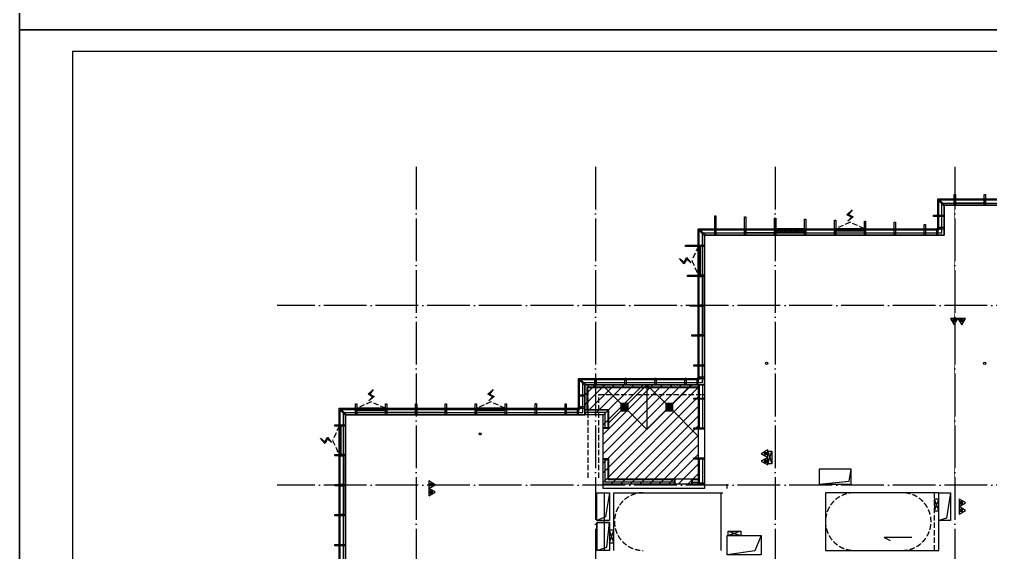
# Model space of a CAD drawing. Extents: x -186750 to 855523, y -12902 to 560425.
# Drawn here: x 93204 to 138632, y 200250 to 225189 of the extents above; entities that cross this region are included whole.
import ezdxf
from ezdxf.xclip import XClip

# ---------------------------------------------------------------- set-up
doc = ezdxf.new("R2010")
doc.units = 0
doc.header["$LTSCALE"] = 1000
doc.header["$MEASUREMENT"] = 0
doc.header["$XCLIPFRAME"] = 0
for name, pattern in [('104-10 轴网$0$DOTE', [2.4200000000000004, 2, -0.2, 0.02, -0.2]), ('8#楼幕墙$0$109-34 轴网$0$L1$0$$AUDIT_BAD_LTYPE1', [0]), ('8#楼幕墙$0$DASH', [0.35, 0.25, -0.1]), ('X-104 8#10#平面$0$109-34 轴网$0$L1$0$$AUDIT_BAD_LTYPE1', [0]), ('X-104 8#10#平面$0$DASH', [0.35, 0.25, -0.1]), ('三跑梯-偶数F$0$DASH', [0.35, 0.25, -0.1]), ('梯段11、12$0$DASH', [0.35, 0.25, -0.1])]:
    doc.linetypes.add(name, pattern=pattern)
for name, color, linetype in [('104-10 轴网$0$A_AXIS-轴线', 252, '104-10 轴网$0$DOTE'), ('8#楼幕墙$0$A-C_玻璃幕墙', 140, 'Continuous'), ('8#楼幕墙$0$A-SUR_看线', 252, 'Continuous'), ('8#楼幕墙$0$A-TECH_结构', 21, 'Continuous'), ('EQUIP_消防', 7, 'Continuous'), ('TWT_TEXT', 7, 'Continuous'), ('VPIPE-雨水', 4, 'TG_Y'), ('X-104 8#10#平面$0$A-E_栏杆', 252, 'Continuous'), ('X-104 8#10#平面$0$A-E_楼梯', 252, 'Continuous'), ('X-104 8#10#平面$0$A-O_分水线', 127, 'Continuous'), ('X-104 8#10#平面$0$A-SUR_保温', 222, 'Continuous'), ('X-104 8#10#平面$0$A-SUR_看线', 252, 'Continuous'), ('X-104 8#10#平面$0$A-TECH_暖通', 162, 'Continuous'), ('X-104 8#10#平面$0$A-TECH_结构', 252, 'Continuous'), ('X-104 8#10#平面$0$A_STR-砌块墙', 121, 'Continuous'), ('X-104 8#10#平面$0$D_铝板', 181, 'Continuous'), ('梯段11、12$0$A-E_楼梯', 171, 'Continuous')]:
    doc.layers.add(name, color=color, linetype=linetype)
for name, color, linetype, plot in [('8#楼幕墙$0$04-不打印_辅助线', 165, 'Continuous', False), ('8#楼幕墙$0$04-电动窗', 1, 'Continuous', False), ('X-104 8#10#平面$0$04-不打印_辅助线', 165, 'Continuous', False), ('三跑梯-偶数F$0$04-不打印_辅助线', 165, 'Continuous', False)]:
    doc.layers.add(name, color=color, linetype=linetype, plot=plot)
doc.styles.add('TG_LINETYPE', font='romans2.shx', dxfattribs={"width": 0.8, "height": 3, "bigfont": 'hzdf2.shx'})
doc.linetypes.add('TG_Y', pattern='A,5,-0.3,["Y",TG_LINETYPE,S=0.1,R=0,X=-0.23,Y=-0.15],0', length=5.3)

# ---------------------------------------------------------------- blocks, each defined once
blk = doc.blocks.new('104-10 轴网')
at = {"layer": '104-10 轴网$0$A_AXIS-轴线', "linetype": '104-10 轴网$0$DOTE'}
for p, q in [((120429.5977508623, 40099.99999999988), (120429.5977508621, -6500.000000000178)), ((128829.5977508623, 40099.99999999988), (128829.5977508621, -6500.000000000186)), ((137229.5977508624, 40099.99999999987), (137229.5977508621, -6500.000000000186)), ((145629.5977508624, 40099.99999999987), (145629.5977508621, -6500.000000000186)), ((168929.5977508623, 33599.99999999987), (113929.5977508621, 33599.99999999983)), ((168929.5977508623, 25199.99999999987), (113929.5977508621, 25199.99999999982))]:
    blk.add_line(p, q, dxfattribs=at)
at = {"layer": 'Defpoints'}
blk.add_lwpolyline([(104379.5977508624, 45500.00000000001), (178479.5977508625, 45499.99999999999), (178479.5977508625, -11900.00000000001), (104379.5977508624, -11899.99999999996)], close=True, dxfattribs=at)
blk = doc.blocks.new('图框-A1')
for points, const_width in [([(5.684341886080801e-13, 0), (841.0000000000002, 0), (841.0000000000002, 594), (5.684341886080801e-13, 594)], 0.05), ([(765.9999999999966, 584), (25.00000000000045, 584), (25.00000000000045, 10), (766.0000000000002, 10)], 0.5)]:
    blk.add_lwpolyline(points, close=True, dxfattribs=dict(const_width=const_width))
at = {"const_width": 0.05}
for points in [[(420.5000000000005, 594), (420.5000000000005, 592)], [(420.5000000000005, 0), (420.5000000000005, 2)]]:
    blk.add_lwpolyline(points, dxfattribs=at)
blk = doc.blocks.new('三跑梯-偶数F')
at = {"color": 8, "linetype": '三跑梯-偶数F$0$DASH'}
for centre, start, end in [((1349.999999999999, 3950.000000000019), 0, 180), ((1350.000000004889, 1710.000000000033), 180, 0)]:
    blk.add_arc(centre, 1350.000000000002, start, end, dxfattribs=at)
at = {"layer": '三跑梯-偶数F$0$04-不打印_辅助线', "linetype": '三跑梯-偶数F$0$DASH'}
blk.add_line((0, 200), (2700, 200), dxfattribs=at)
at = {"layer": '三跑梯-偶数F$0$04-不打印_辅助线'}
blk.add_lwpolyline([(2700.000000000001, 5300), (9.094947017729282e-13, 5300), (0, 0), (2700.000000000001, -9.094947017729282e-13)], close=True, dxfattribs=at)
blk.add_lwpolyline([(605.1158375440127, 1265.188340814992), (605.1158375438672, 2550.000000000062), (458.8260643989042, 2270.000000000062)], dxfattribs=at)
blk = doc.blocks.new('X-104 8#10#平面$0$fdhggh')
at = {"layer": 'X-104 8#10#平面$0$04-不打印_辅助线', "linetype": 'X-104 8#10#平面$0$109-34 轴网$0$L1$0$$AUDIT_BAD_LTYPE1'}
h = blk.add_hatch(dxfattribs=at)
h.set_pattern_fill('ANSI31', color=256, scale=200)
h.set_pattern_definition([(45.00000000000006, (-111756.9507218327, 2.61310230019841e-10), (-224.506403026729, 224.5064030267286), [])])
h.paths.add_polyline_path([(7899.99999999968, 206699.9999999978), (7899.999999999767, 208100.0000000003), (13199.32816225862, 208099.9978639147), (13199.3269851037, 203449.9988863167), (8749.999923603915, 203449.9989977672), (8749.999923604642, 206699.9999999976)])
blk.add_lwpolyline([(7899.99999999968, 206699.9999999978), (7899.999999999767, 208100.0000000003), (13199.32816225862, 208099.9978639147), (13199.3269851037, 203449.9988863167), (8749.999923603915, 203449.9989977672), (8749.999923604642, 206699.9999999976), (7899.999999999767, 206699.9999999976)], close=True, dxfattribs=at)
at = {"layer": 'X-104 8#10#平面$0$A-TECH_结构', "linetype": 'X-104 8#10#平面$0$109-34 轴网$0$L1$0$$AUDIT_BAD_LTYPE1'}
blk.add_lwpolyline([(27099.99999999977, 194500.0000000002), (42499.99999999977, 194500.0000000002), (42499.99999999977, 216500.0000000002), (24699.99999999977, 216500.0000000002), (24699.99999999977, 215100.0000000002), (13499.99999999977, 215100.0000000002), (13499.99999999977, 208400.0000139569), (13500.00000959472, 208400.0000139569), (13499.99992818639, 203249.9997224491), (8749.99991859417, 203249.9997224486), (8750.00000000291, 206499.9999999998), (8750.000000006985, 206499.9999999977), (8750.000000006869, 206699.9999999976), (-3300.000000000233, 206700.0000000003), (-3300.000000000233, 188900.0000000002), (-1900.000000000233, 188900.0000000002), (-1900.000000000291, 177700.0000000002), (20099.99999999977, 177700.0000000002), (20099.99999999977, 190300.0000000002), (27099.99999999977, 190300.0000000002)], close=True, dxfattribs=at)
blk = doc.blocks.new('X-104 8#10#平面$0$fdsgdfh')
at = {"layer": 'X-104 8#10#平面$0$A-TECH_结构', "linetype": 'X-104 8#10#平面$0$109-34 轴网$0$L1$0$$AUDIT_BAD_LTYPE1'}
for points in [[(18850.00000000291, 25249.99999999994), (20253.73374423392, 25389.46087554155), (20350.00000000176, 25949.99836163723)], [(8450.006772121327, 23450.00106368423), (8450.006772121327, 22149.99999212002), (8921.005071387859, 22309.13151894271), (9050.00674062816, 23450.00099037576), (8450.006772121327, 23450.00099037576)], [(16150.00002344656, 22849.99999211542), (15853.91086440366, 22126.21603221793), (14550.00002344651, 21949.99999211269)], [(16750.00000000237, 14499.99836163232), (16349.02608525718, 14334.72744898006), (16149.99999999524, 12799.99836202263)]]:
    blk.add_lwpolyline(points, dxfattribs=at)
for points in [[(20350.00000000176, 25949.99836163723), (18850.00000000339, 25949.99836163723), (18850.00000000288, 25249.99999999994), (20350.0000000013, 25249.99999999994)], [(8450.000026823487, 24849.99997205439), (9050.000041363295, 24849.99997205439), (9050.000041363295, 23550.00099037652), (8450.000026823487, 23550.00099037652)], [(8450.006772121327, 23450.00106368423), (9050.000045112247, 23450.00106368423), (9050.000045112247, 22149.99999212078), (8450.006772121327, 22149.99999212078)], [(14550.00002344657, 22849.99999211542), (16150.00002344656, 22849.99999211542), (16150.00002344656, 21949.99999211269), (14550.00002344657, 21949.99999211269)], [(10750.0000234124, 15199.99999212098), (10050.00002342812, 15199.99999212098), (10050.00002342812, 14699.99999211595), (10750.0000234124, 14699.99999211595)], [(11199.99999999686, 14499.99999211586), (10050.00002342826, 14499.99999211586), (10050.00002342826, 12799.99999250611), (11199.99999999686, 12799.99999250611)], [(16149.99999999524, 14499.99836163234), (16750.00000000237, 14499.99836163232), (16750.00000000237, 12799.9983620226), (16149.99999999524, 12799.99836202263)]]:
    blk.add_lwpolyline(points, close=True, dxfattribs=at)
at = {"layer": 'X-104 8#10#平面$0$A-TECH_结构'}
for points in [[(8450.000072856463, 23550.000963775), (8450.000026823487, 24849.99997205439), (9050.000045371824, 24850.000040969), (8862.080341181427, 23718.58417392988)], [(24449.99990949356, 23549.99995995202), (24449.99995292602, 24849.99994988367), (24999.99999660569, 24849.99997068744), (24818.80254176581, 23659.58259681691)], [(24449.99993120979, 24849.9999638038), (24999.9999999967, 24849.999988519), (24999.9999999967, 23550.00006035736), (24449.99993120979, 23550.00003564221)]]:
    blk.add_lwpolyline(points, close=True, dxfattribs=at)
for points in [[(10050.00002342812, 14699.99999211595), (10619.39593914832, 14782.85818737998), (10750.0000234124, 15199.99999212098)], [(11199.99999999703, 14499.99999211586), (11005.12674833491, 13061.95794338497), (10050.00002342826, 12799.99999250611)]]:
    blk.add_lwpolyline(points, dxfattribs=at)
blk = doc.blocks.new('104-8910 结构')
at = {"layer": 'Defpoints'}
blk.add_lwpolyline([(-19000, -118200), (61000, -118200.0000000002), (60999.99999999996, 41799.99999999983), (-19000, 41799.99999999996)], close=True, dxfattribs=at)
blk = doc.blocks.new('8#楼幕墙$0$ii')
blk.add_lwpolyline([(-1339.999257087533, -5.379672802519053e-05), (0.0007429124671034515, -5.379672802519053e-05), (0.0007429124671034515, -150.000053796728), (-1339.999257087533, -150.000053796728)], close=True)
blk = doc.blocks.new('8#楼幕墙$0$$TCHSYS$WIN2D')
for p, q in [((-0.5, 0.5), (0.5, 0.5)), ((-0.5, 0.5), (-0.4999999999999999, -0.5)), ((0.5, 0.5), (0.4999999999999998, -0.5)), ((0.5, 0.1666666666666666), (-0.5, 0.1666666666666666)), ((0.5, -0.1666666666666667), (-0.5, -0.1666666666666667)), ((-0.4999999999999999, -0.5), (0.5, -0.5))]:
    blk.add_line(p, q)
blk = doc.blocks.new('8#楼幕墙$0$开启扇')
at = {"layer": '8#楼幕墙$0$04-电动窗'}
h = blk.add_hatch(color=1, dxfattribs=at)
h.dxf.hatch_style = 1
h.paths.add_polyline_path([(771.2538212353829, 399.4187931009801), (600.4963348774836, 588.0845509109495), (817.000029503055, 705.4227948976622), (568.9130649687795, 925.0510056701896), (737.6166181836743, 715.3361196324695), (521.1129235581029, 597.9978756457567)])
at = {"linetype": '8#楼幕墙$0$DASH'}
blk.add_lwpolyline([(0, 49.99999999714782), (670, 349.9999999971478), (1340, 49.99999999714782)], dxfattribs=at)
at = {"layer": '8#楼幕墙$0$04-电动窗', "color": 1}
blk.add_lwpolyline([(771.2538212353829, 399.4187931009801), (600.4963348774836, 588.0845509109495), (817.000029503055, 705.4227948976622), (568.9130649687795, 925.0510056701896), (737.6166181836743, 715.3361196324695), (521.1129235581029, 597.9978756457567), (771.2538212353829, 399.4187931009801)], close=True, dxfattribs=at)
at = {"xscale": -1340, "yscale": 300, "zscale": 1340, "rotation": 180}
blk.add_blockref('8#楼幕墙$0$$TCHSYS$WIN2D', (670, -100), dxfattribs=at)
blk = doc.blocks.new('8#楼幕墙$0$$WINLIB2D$00000039')
at = {"color": 0}
for points in [[(-0.4999999999983409, 0.5000000000445652), (-0.4999999999999964, -0.4999999999999716)], [(0.5000000000016591, 0.4999999999536158), (-0.4999999999983409, 0.5000000000445652)], [(0.4999999999983338, -0.5000000000463842), (0.4999999999999609, 0.4999999999999432)], [(-0.499999999999428, 0.1666666667124446), (0.500000000000572, 0.1666666666205998)], [(-0.4518745131427302, -0.1666666666260284), (-0.5000000000072298, 0.08358586507802102)], [(-0.3838834764901549, -0.166666666632409), (-0.4479860405916831, 0.1666666667079113)], [(-0.3158924398378069, -0.166666666637866), (-0.3799950039392748, 0.1666666667006353)], [(-0.2479014031851996, -0.166666666645142), (-0.3120039672867243, 0.1666666666951784)], [(-0.1799103665328481, -0.1666666666505989), (-0.2440129306343159, 0.1666666666887977)], [(-0.1119193298802692, -0.1666666666569512), (-0.1760218939817904, 0.1666666666824455)], [(-0.04392829322788927, -0.1666666666633319), (-0.1080308573293216, 0.1666666666760648)], [(0.02406274342471804, -0.1666666666696841), (-0.04003982067680312, 0.1666666666697125)], [(0.09205378007703402, -0.1666666666751411), (0.02795121597557682, 0.1666666666642556)], [(0.1600448167296129, -0.1666666666815217), (0.0959422526280953, 0.1666666666578749)], [(0.2280358533819644, -0.166666666687874), (0.163933289280525, 0.1666666666505989)], [(0.2960268900345753, -0.1666666666942547), (0.231924325933047, 0.1666666666460657)], [(0.3640179266869801, -0.1666666667006069), (0.2999153625854838, 0.166666666639685)], [(0.4320089633395341, -0.1666666667060639), (0.3679063992380058, 0.166666666632409)], [(0.4999999999916831, -0.1666666667115209), (0.4358974358904746, 0.1666666666260568)], [(-0.500000000000572, -0.1666666666214951), (0.499999999999428, -0.1666666667124446)], [(0.4999999999983338, -0.5000000000463842), (-0.5000000000016662, -0.4999999999554348)]]:
    blk.add_lwpolyline(points, dxfattribs=at)
blk = doc.blocks.new('8#楼幕墙$0$A$C13E80662')
for points in [[(150.0005130732898, 150.2641038001748), (150.0005130732898, 200.2641038001238), (0.0005130732897669077, 200.2641038001238), (0.0005130732897669077, 0.2641038001238485), (150.0005130732898, 0.2641038001238485)], [(150.0005130732898, 0.2641038001747802), (200.0005130733043, 0.2641038001747802), (200.0005130733043, 150.2641038001748), (150.0005130732898, 150.2641038001748)]]:
    blk.add_lwpolyline(points)
blk = doc.blocks.new('*U392')
blk.add_lwpolyline([(509.9999999944921, 0), (0, 0), (0, 150), (509.9999999944921, 150)], close=True)
blk = doc.blocks.new('8#楼幕墙')
at = {"layer": '8#楼幕墙$0$04-不打印_辅助线'}
for points in [[(-18549.9999999994, 224700.0000000003), (65550.00000000061, 224700.0000000002), (65550.00000000055, 284100.0000000002), (-18549.9999999994, 284100.0000000003)], [(-18549.99999999965, 165300.0000000006), (65550.00000000035, 165300.0000000005), (65550.00000000029, 224700.0000000005), (-18549.99999999965, 224700.0000000006)]]:
    blk.add_lwpolyline(points, close=True, dxfattribs=at)
at = {"layer": '8#楼幕墙$0$A-C_玻璃幕墙'}
for p, q in [((13199.32816225945, 208100.0000000001), (13199.32628790861, 203449.9988863154)), ((13249.99999119493, 208100.0000000001), (13249.99915277533, 206019.9987648496)), ((13399.99999119499, 208100.0000000001), (13399.99915277539, 206019.9987648494)), ((13499.99999999965, 208099.9999952473), (13499.99916158005, 206019.9987648492)), ((13249.99861263995, 204679.9987648496), (13249.99811684409, 203449.9988863154)), ((13399.99861264, 204679.9987648494), (13399.99811684414, 203449.9988863154)), ((13499.99862144467, 204679.9987648492), (13499.99812564881, 203449.9988815625))]:
    blk.add_line(p, q, dxfattribs=at)
for points in [[(7599.999999999651, 207000.0000000004), (7599.999999999651, 208400.0000000004), (13199.99999999965, 208400.0000000004), (13199.99999999965, 215400.0000000004), (24399.99999999965, 215400.0000000004), (24399.99999999965, 216800.0000000004), (42799.99999999965, 216800.0000000004), (42799.99999999965, 194200.0000000004), (27399.99999999965, 194200.0000000004), (27399.99999999965, 190000.0000000004), (20399.99999999965, 190000.0000000004), (20399.99999999965, 177400.0000000004), (-2200.000000000349, 177400.0000000004), (-2200.000000000466, 188600.0000000004), (-3600.000000000466, 188600.0000000004), (-3600.000000000349, 207000.0000000004)], [(7649.999999999651, 206950.0000000004), (7649.999999999651, 208350.0000000004), (13249.99999999965, 208350.0000000004), (13249.99999999965, 215350.0000000004), (24449.99999999965, 215350.0000000004), (24449.99999999965, 216750.0000000004), (42749.99999999965, 216750.0000000004), (42749.99999999965, 194250.0000000004), (27349.99999999965, 194250.0000000004), (27349.99999999965, 190050.0000000004), (20349.99999999965, 190050.0000000004), (20349.99999999965, 177450.0000000004), (-2150.000000000349, 177450.0000000004), (-2150.000000000466, 188650.0000000004), (-3550.000000000466, 188650.0000000004), (-3550.000000000349, 206950.0000000004)], [(24721.04966075986, 216521.2132034362), (24678.62325388857, 216478.7867965649), (24449.83645732421, 216707.5735931293), (24492.26286419539, 216750.0000000006)], [(25169.99999999546, 217000.000013957), (25229.99999999546, 217000.000013957), (25229.99999999546, 216500.0000139558), (25169.99999999546, 216500.0000139558)], [(26569.99999999546, 217000.000013957), (26629.99999999546, 217000.000013957), (26629.99999999546, 216500.0000139558), (26569.99999999546, 216500.0000139558)], [(7799.999999999651, 206800.0000000004), (7799.999999999651, 208200.0000000004), (13399.99999999965, 208200.0000000004), (13399.99999999965, 215200.0000000004), (24599.99999999965, 215200.0000000004), (24599.99999999965, 216600.0000000004), (42599.99999999965, 216600.0000000004), (42599.99999999965, 194400.0000000004), (27199.99999999965, 194400.0000000004), (27199.99999999965, 190200.0000000004), (20199.99999999965, 190200.0000000004), (20199.99999999965, 177600.0000000004), (-2000.000000000349, 177600.0000000004), (-2000.000000000466, 188800.0000000004), (-3400.000000000466, 188800.0000000004), (-3400.000000000349, 206800.0000000004)], [(13969.99999999686, 216000.0000139584), (14029.99999999686, 216000.0000139584), (14029.99999999546, 215100.0000139577), (13969.99999999546, 215100.0000139577)], [(15369.99999999546, 215950.0000139584), (15429.99999999546, 215950.0000139584), (15429.99999999546, 215100.0000139577), (15369.99999999546, 215100.0000139577)], [(16769.99999999965, 215900.0000139584), (16829.99999999965, 215900.0000139584), (16829.99999999546, 215100.0000139577), (16769.99999999546, 215100.0000139577)], [(18169.99999999546, 215850.0000139584), (18229.99999999546, 215850.0000139584), (18229.99999999546, 215100.0000139577), (18169.99999999546, 215100.0000139577)], [(19569.99999999686, 215800.0000139584), (19629.99999999686, 215800.0000139584), (19629.99999999546, 215100.0000139577), (19569.99999999546, 215100.0000139577)], [(24199.99999999895, 215970.000013957), (24199.99999999895, 216030.000013957), (24699.99999999523, 216030.000013957), (24699.99999999523, 215970.000013957)], [(13521.13143209775, 215121.2949887309), (13478.70502522646, 215078.8685818596), (13249.91822866211, 215307.655378424), (13292.34463553329, 215350.0817852951)], [(20969.99999999546, 215750.0000139565), (21029.99999999546, 215750.0000139565), (21029.99999999546, 215100.0000139577), (20969.99999999546, 215100.0000139577)], [(22369.99999999546, 215700.0000139581), (22429.99999999546, 215700.0000139581), (22429.99999999546, 215100.0000139577), (22369.99999999546, 215100.0000139577)], [(23769.99999999546, 215600.0000139581), (23829.99999999546, 215600.0000139581), (23829.99999999546, 215100.0000139577), (23769.99999999546, 215100.0000139577)], [(24399.99999999965, 215400.0000000004), (24339.99999999962, 215400.0000000004), (24339.99999999965, 215100.0000000004), (24399.99999999965, 215100.0000000003)], [(24399.99999999962, 215460.0000000004), (24399.99999999965, 215400.0000000004), (24699.99999999965, 215400.0000000004), (24699.99999999965, 215460.0000000004)], [(12599.99999999802, 214570.0000139579), (12599.99999999802, 214630.0000139579), (13499.99999999523, 214630.000013957), (13499.99999999523, 214570.000013957)], [(12699.99999999802, 213170.0000139579), (12699.99999999802, 213230.0000139579), (13499.99999999523, 213230.000013957), (13499.99999999523, 213170.000013957)], [(12799.99999999802, 211770.0000000004), (12799.99999999802, 211830.0000000004), (13499.99999999523, 211830.000013957), (13499.99999999523, 211770.000013957)], [(12899.99999999802, 210370.0000139579), (12899.99999999802, 210430.0000139579), (13499.99999999523, 210430.000013957), (13499.99999999523, 210370.000013957)], [(12999.99999999779, 208970.0000139579), (12999.99999999779, 209030.0000139579), (13499.99999999523, 209030.000013957), (13499.99999999523, 208970.000013957)], [(7921.131432097754, 208121.2949887309), (7878.70502522646, 208078.8685818596), (7649.918228662107, 208307.655378424), (7692.344635533285, 208350.0817852951)], [(8369.999999995227, 208400.0000139551), (8429.999999995227, 208400.0000139551), (8429.999999995227, 208100.0000139553), (8369.999999995227, 208100.0000139553)], [(9769.99999999546, 208400.0000139553), (9829.99999999546, 208400.0000139553), (9829.99999999546, 208100.0000139558), (9769.99999999546, 208100.0000139558)], [(11169.99999999546, 208400.0000139553), (11229.99999999546, 208400.0000139553), (11229.99999999546, 208100.0000139558), (11169.99999999546, 208100.0000139558)], [(12569.99999999546, 208400.0000139553), (12629.99999999546, 208400.0000139553), (12629.99999999546, 208100.0000139556), (12569.99999999546, 208100.0000139556)], [(13199.99999999965, 208400.0000000004), (13139.99999999962, 208400.0000000004), (13139.99999999965, 208100.0000000004), (13199.99999999965, 208100.0000000003)], [(13199.99999999962, 208460.0000000004), (13199.99999999965, 208400.0000000004), (13499.99999999965, 208400.0000000004), (13499.99999999965, 208460.0000000004)], [(7599.999999864842, 207570.0000139549), (7599.999999864842, 207630.0000139549), (7899.999999862048, 207630.0000139549), (7899.999999862048, 207570.0000139549)], [(-2770.000000005006, 206700.0000139537), (-2830.000000005006, 206700.0000139537), (-2830.000000005006, 207200.0000139903), (-2770.000000005006, 207200.0000139903)], [(-1370.000000005006, 206700.0000139537), (-1430.000000005006, 206700.0000139537), (-1430.000000005006, 207200.0000139903), (-1370.000000005006, 207200.0000139903)], [(29.99999999499414, 206700.0000139537), (-30.00000000500586, 206700.0000139537), (-30.00000000384171, 207200.0000139903), (29.99999999615829, 207200.0000139903)], [(1429.999999994994, 206700.0000139537), (1369.999999994994, 206700.0000139537), (1369.999999996158, 207200.0000139903), (1429.999999996158, 207200.0000139903)], [(2829.999999994994, 206700.0000139537), (2769.999999994994, 206700.0000139537), (2769.999999996158, 207200.0000139903), (2829.999999996158, 207200.0000139903)], [(4229.999999994994, 206700.0000139537), (4169.999999994994, 206700.0000139537), (4169.999999996158, 207200.0000139903), (4229.999999996158, 207200.0000139903)], [(5629.999999994994, 206700.0000139537), (5569.999999994994, 206700.0000139537), (5569.999999994994, 207200.0000139903), (5629.999999994994, 207200.0000139903)], [(7029.999999996391, 206700.0000139537), (6969.999999996391, 206700.0000139537), (6969.999999997555, 207200.0000139903), (7029.999999997555, 207200.0000139903)], [(12999.99806921477, 207419.9987648501), (12999.99806921477, 207479.9987648501), (13499.9980692122, 207479.9987648492), (13499.9980692122, 207419.9987648492)], [(-3278.868567902246, 206721.2949887309), (-3321.29497477354, 206678.8685818596), (-3550.081771337893, 206907.655378424), (-3507.655364466715, 206950.0817852951)], [(7599.999999999651, 207000.0000000004), (7539.999999999622, 207000.0000000004), (7539.999999999651, 206700.0000000004), (7599.999999999651, 206700.0000000003)], [(7599.999999999622, 207060.0000000004), (7599.999999999651, 207000.0000000004), (7899.999999999651, 207000.0000000004), (7899.999999999651, 207060.0000000004)], [(-3799.999999975669, 206170.0000139579), (-3799.999999975669, 206230.0000139579), (-3299.999999975902, 206230.0000139579), (-3299.999999975902, 206170.0000139579)], [(-3799.999999975669, 206170.0000139579), (-3799.999999975669, 206230.0000139579), (-3299.999999975902, 206230.0000139579), (-3299.999999975902, 206170.0000139579)], [(12999.99806921477, 206019.9987648501), (12999.99806921477, 206079.9987648501), (13499.9980692122, 206079.9987648492), (13499.9980692122, 206019.9987648492)], [(-3799.999999975669, 204770.0000139579), (-3799.999999975669, 204830.0000139579), (-3299.999999975902, 204830.0000139579), (-3299.999999975902, 204770.0000139579)], [(12999.99806921477, 204619.9987648501), (12999.99806921477, 204679.9987648501), (13499.9980692122, 204679.9987648492), (13499.9980692122, 204619.9987648492)], [(-3799.999999975669, 203370.0000139579), (-3799.999999975669, 203430.0000139579), (-3299.999999975902, 203430.0000139579), (-3299.999999975902, 203370.0000139579)], [(13199.32631209369, 203449.9986847732), (13199.32631209369, 203509.9986847732), (13499.99814982942, 203509.9987651187), (13499.99814982942, 203449.9987651187)], [(-3799.999999975669, 201970.0000139579), (-3799.999999975669, 202030.0000139579), (-3299.999999975902, 202030.0000139579), (-3299.999999975902, 201970.0000139579)], [(-3799.999999975669, 200570.0000139579), (-3799.999999975669, 200630.0000139579), (-3299.999999975902, 200630.0000139579), (-3299.999999975902, 200570.0000139579)]]:
    blk.add_lwpolyline(points, close=True, dxfattribs=at)
at = {"layer": '8#楼幕墙$0$A-SUR_看线'}
for p, q in [((11229.99999999546, 208400.0000139558), (11169.99999999546, 208400.0000139558)), ((12629.99999999546, 208400.0000139556), (12569.99999999546, 208400.0000139556)), ((5629.999999994994, 207200.0000139903), (5569.999999994994, 207200.0000139903))]:
    blk.add_line(p, q, dxfattribs=at)
at = {"layer": '8#楼幕墙$0$A-TECH_结构'}
blk.add_lwpolyline([(7899.999999999651, 206700.0000000004), (7899.999999999651, 208100.0000000004), (13499.99999999965, 208100.0000000004), (13499.99999999965, 215100.0000000004), (24699.99999999965, 215100.0000000004), (24699.99999999965, 216500.0000000004), (42499.99999999965, 216500.0000000004), (42499.99999999965, 194500.0000000004), (27099.99999999965, 194500.0000000004), (27099.99999999965, 190300.0000000004), (20099.99999999965, 190300.0000000004), (20099.99999999965, 177700.0000000004), (-1900.000000000349, 177700.0000000004), (-1900.000000000466, 188900.0000000004), (-3300.000000000466, 188900.0000000004), (-3300.000000000349, 206700.0000000004)], close=True, dxfattribs=at)
at = {"layer": '8#楼幕墙$0$A-C_玻璃幕墙'}
for p in [(26569.99999999546, 216750.000013957), (16769.99999999546, 215350.000013957), (18169.99999999546, 215350.000013957), (-30.00000000477303, 206950.000013957), (1369.999999995227, 206950.000013957)]:
    blk.add_blockref('8#楼幕墙$0$ii', p, dxfattribs=at)
at = {"layer": '8#楼幕墙$0$A-C_玻璃幕墙', "linetype": '8#楼幕墙$0$109-34 轴网$0$L1$0$$AUDIT_BAD_LTYPE1', "xscale": -1}
for p in [(20969.99999999546, 215350.0000139577), (-1430.000000005006, 206950.0000139875), (4169.999999995227, 206950.000013957)]:
    blk.add_blockref('8#楼幕墙$0$开启扇', p, dxfattribs=at)
at = {"layer": '8#楼幕墙$0$A-C_玻璃幕墙'}
for name, p, rotation in [('8#楼幕墙$0$A$C13E80662', (24600.26410379977, 215199.9994869271), 90), ('8#楼幕墙$0$ii', (13249.99994619901, 213170.0000189419), 90), ('8#楼幕墙$0$ii', (13249.99999999313, 211770.000013957), 90), ('8#楼幕墙$0$A$C13E80662', (13400.26410379977, 208199.9994869271), 90), ('*U392', (7539.999999999636, 206950.0000000004), 180), ('8#楼幕墙$0$A$C13E80662', (7800.264103799767, 206799.9994869271), 90), ('8#楼幕墙$0$ii', (-3549.999999976601, 204770.0000139579), 90), ('8#楼幕墙$0$ii', (-3549.999999976601, 203370.0000139579), 90)]:
    blk.add_blockref(name, p, dxfattribs=dict(at, rotation=rotation))
at = {"layer": '8#楼幕墙$0$A-C_玻璃幕墙', "linetype": '8#楼幕墙$0$109-34 轴网$0$L1$0$$AUDIT_BAD_LTYPE1', "xscale": -1, "rotation": 90}
for p in [(13249.99999999756, 214570.000013957), (-3549.999999975902, 206170.0000139579)]:
    blk.add_blockref('8#楼幕墙$0$开启扇', p, dxfattribs=at)
at = {"layer": 'Defpoints', "color": 2, "linetype": '8#楼幕墙$0$109-34 轴网$0$L1$0$$AUDIT_BAD_LTYPE1', "xscale": 1340, "yscale": 300, "zscale": -1340}
blk.add_blockref('8#楼幕墙$0$$WINLIB2D$00000039', (17499.99999999569, 215250.000013957), dxfattribs=at)
blk = doc.blocks.new('梯段11、12')
at = {"color": 171}
for p, q in [((93799.36163273435, -18770.00000000288), (93799.36163273435, -18770.00000000288)), ((93699.36163273429, -26380.00000003579), (93799.36163273429, -26380.0000000358)), ((93799.36163273428, -26380.0000000358), (93799.36163273428, -27206.98729814406)), ((93859.36163273436, -26380.00000003574), (95099.36163273428, -26380.00000003583)), ((93859.36163273436, -26660.00000003574), (95099.36163273428, -26660.00000003583)), ((95099.36163273428, -26380.00000003583), (95099.36163273426, -27957.54264809095)), ((93799.36163273428, -27206.98729814393), (94384.95756572632, -27545.08126769309)), ((93859.36163273438, -26940.00000003574), (95099.36163273428, -26940.00000003583)), ((93859.36163273436, -27220.00000003574), (95099.36163273426, -27220.00000003583)), ((93799.36163273428, -27322.45735198141), (94358.16264648331, -27645.08126769264)), ((94306.87451967421, -27500.00000003577), (95099.36163273425, -27500.00000003583)), ((94338.77610675523, -27717.4328189432), (94544.82104819444, -27544.54058457563)), ((94384.95756572632, -27545.08126769309), (94338.77610675523, -27717.4328189432)), ((94544.82104819444, -27544.54058457563), (94496.48301748525, -27724.94057112503)), ((94523.27793672828, -27624.94057112548), (95099.36163273428, -27957.54264809033)), ((94496.48301748525, -27724.94057112503), (95099.36163273426, -28073.01270192785)), ((94791.84874579358, -27780.00000003583), (95099.3616327391, -27780.00000003586)), ((95099.36163273428, -28073.01270192808), (95099.36163273423, -28620.00000003583)), ((93859.36163273435, -28640.00000003574), (95099.36163273423, -28640.00000003583))]:
    blk.add_line(p, q, dxfattribs=at)
at = {"color": 8, "linetype": '梯段11、12$0$DASH'}
for centre, start, end in [((93749.36163273921, 51360.00000022826), 180, 0), ((93749.21347645627, 43620.00000019556), 0, 180), ((93749.36163273924, 41360.00000019529), 180, 0), ((93749.36163272939, 33620.00000016287), 0, 180), ((103749.3616327219, 33620.00000016287), 0, 180), ((93749.3616327392, 31380.00000016287), 180, 0), ((93749.21347645632, 23620.00000012958), 0, 180), ((93749.36163273444, 21380.00079619684), 180, 0), ((93749.21347645644, 13620.00000009657), 0, 180), ((93749.36163273937, 11380.0000000966), 180, 0), ((93749.21347645638, 3620.000000063374), 0, 180), ((93749.36163273935, 1360.000000063097), 180, 0), ((93749.21347645643, -6379.999999969601), 0, 180), ((93749.21347646131, -8619.999999969586), 180, 0), ((93749.36163273925, -16380.000000003), 0, 180), ((93749.36163273438, -18620.000000003), 180, 0), ((93749.36163273906, -26380.00000003583), 0, 180), ((93749.36163273426, -28640.00000003577), 180, 0), ((42332.34926008116, -46250.00000010201), 0, 180), ((93749.36163273429, -46560.00000010221), 0, 180), ((42332.34926008116, -48770.00000010215), 180, 0), ((93749.36163273429, -48640.00000010218), 180, 0)]:
    blk.add_arc(centre, 1350.000000000002, start, end, dxfattribs=at)
at = {"layer": 'Defpoints'}
for points in [[(88899.36163273409, 56850.00000026159), (98899.36163272664, 56850.00000026161), (98899.36163272664, 46850.00000022855), (88899.36163273412, 46850.00000022855)], [(95099.50978901613, 55450.00000022852), (92399.50978901127, 55450.00000022852), (92399.50978901127, 49550.00000022887), (95099.50978901613, 49550.00000022887)], [(92399.36163273391, 50000.00000022825), (92399.36163273391, 54999.99895485189), (95099.36163273886, 54999.99895485189), (95099.36163273886, 50000.00000022825)], [(88899.36163273412, 46850.00000022861), (98899.36163272666, 46850.00000022864), (98899.36163272666, 36850.00000019558), (88899.36163273414, 36850.00000019558)], [(95099.21006620927, 45450.00000019126), (92399.21006620441, 45450.00000019126), (92399.21006620441, 39550.00000019161), (95099.21006620927, 39550.00000019161)], [(92399.36163273412, 40000.00000019527), (92399.36163273412, 44999.99895481892), (95099.36163273906, 44999.99895481892), (95099.36163273906, 40000.00000019527)], [(88899.36163273432, 36850.00000019564), (98899.36163272685, 36850.00000019567), (98899.36163272685, 26850.00000016263), (88899.36163273432, 26850.0000001626)], [(98899.36163272685, 36850.00000019567), (108899.3616327194, 36850.00000019567), (108899.3616327194, 26850.00000016263), (98899.36163272685, 26850.00000016263)], [(95099.36163272931, 35450.00000016287), (92399.36163272445, 35450.00000016287), (92399.36163272445, 29550.00000016321), (95099.36163272931, 29550.00000016321)], [(105099.3616327219, 35450.00000016287), (102399.361632717, 35450.00000016287), (102399.361632717, 29550.00000016321), (105099.3616327219, 29550.00000016321)], [(92399.36163273413, 30000.00000016233), (92399.36163273413, 34999.99895478597), (95099.36163273908, 34999.99895478597), (95099.36163273908, 30000.00000016233)], [(102399.3616327266, 30000.00000016233), (102399.3616327266, 34999.99895478597), (105099.3616327316, 34999.99895478597), (105099.3616327316, 30000.00000016233)], [(88899.36163273417, 26850.00000016263), (98899.36163272672, 26850.00000016266), (98899.36163272672, 16850.0000001296), (88899.3616327342, 16850.0000001296)], [(95099.21347645625, 25450.00000012958), (92399.21347645139, 25450.00000012958), (92399.21347645139, 19550.00000012993), (95099.21347645625, 19550.00000012993)], [(92399.36163273412, 20000.0000001293), (92399.36163273412, 24999.99895475294), (95099.36163273906, 24999.99895475294), (95099.36163273906, 20000.0000001293)], [(88899.36163273432, 16850.00000012957), (98899.36163272685, 16850.0000001296), (98899.36163272684, 6850.000000096537), (88899.36163273429, 6850.000000096508)], [(95099.20649527026, 15450.00000007851), (92399.2064952654, 15450.00000007851), (92399.2064952654, 9550.000000078864), (95099.20649527026, 9550.000000078864)], [(92399.36163273412, 10000.00000009624), (92399.36163273412, 14999.99895471988), (95099.36163273906, 14999.99895471988), (95099.36163273906, 10000.00000009624)], [(88899.36163273423, 6850.000000096421), (98899.36163272678, 6850.00000009645), (98899.36163272678, -3149.999999936612), (88899.36163273426, -3149.999999936612)], [(95099.20275200688, 5450.000000020776), (92399.20275200202, 5450.000000020776), (92399.20275200202, -449.9999999788743), (95099.20275200688, -449.9999999788743)], [(92399.36163273412, 6.30861904937774e-08), (92399.36163273412, 4999.998954686729), (95099.36163273906, 4999.998954686729), (95099.36163273906, 6.30861904937774e-08)], [(88899.36163273428, -3149.999999936554), (98899.36163272682, -3149.999999936525), (98899.36163272682, -13149.99999996959), (88899.3616327343, -13149.99999996959)], [(95099.21347645635, -4549.999999969601), (92399.21347645149, -4549.999999969601), (92399.21347645149, -10449.99999996925), (95099.21347645635, -10449.99999996925)], [(92399.36163273412, -9999.99999996983), (92399.36163273412, -5000.001045346187), (95099.36163273906, -5000.001045346187), (95099.36163273906, -9999.99999996983)], [(88899.36163273432, -13149.99999996953), (98899.36163272684, -13149.99999996953), (98899.36163272685, -23150.00000000259), (88899.3616327343, -23150.00000000259)], [(95099.36163273918, -14550.000000003), (92399.36163273432, -14550.000000003), (92399.36163273432, -20450.00000000265), (95099.36163273918, -20450.00000000265)], [(92399.36163273413, -20000.00000000289), (92399.36163273413, -15000.00104537925), (95099.36163273908, -15000.00104537925), (95099.36163273908, -20000.00000000289)], [(88899.3616327343, -23150.00000000262), (98899.36163272682, -23150.00000000262), (98899.36163272684, -33150.00000003565), (88899.3616327343, -33150.00000003565)], [(95099.36163273899, -24550.00000003583), (92399.36163273413, -24550.00000003583), (92399.36163273413, -30450.00000003548), (95099.36163273899, -30450.00000003548)], [(92399.36163273412, -30000.00000003595), (92399.36163273412, -25000.00104541231), (95099.36163273906, -25000.00104541231), (95099.36163273906, -30000.00000003595)], [(37482.34926007633, -43150.00000006871), (47482.34926006882, -43150.00000006871), (47482.34926006882, -53150.00000010181), (37482.3492600763, -53150.00000010175)], [(88899.36163273438, -43150.00000006883), (98899.36163272687, -43150.00000006883), (98899.36163272687, -53150.00000010192), (88899.36163273435, -53150.00000010186)], [(43682.34926008116, -44850.00000010215), (40982.34926007633, -44850.0000001021), (40982.34926007633, -50150.00000010175), (43682.34926008116, -50150.00000010181)], [(95099.36163273921, -44550.00000010207), (92399.36163273435, -44550.00000010207), (92399.36163273435, -50450.00000010172), (95099.36163273921, -50450.00000010172)], [(92399.36163273426, -50000.00000010192), (92399.36163273426, -45000.00104547855), (95099.36163273921, -45000.00104547855), (95099.36163273921, -50000.00000010192)], [(37482.3492600763, -53150.00000010175), (47482.34926006882, -53150.00000010181), (47482.34926006878, -63150.00000013487), (37482.34926007624, -63150.00000013475)], [(88899.36163273435, -53150.00000010186), (98899.36163272687, -53150.00000010192), (98899.36163272682, -63150.00000013498), (88899.36163273429, -63150.00000013487)], [(98899.36163272687, -53150.00000010192), (108899.3616327194, -53150.00000010198), (108899.3616327193, -63150.00000013504), (98899.36163272681, -63150.00000013493)], [(43682.34926008119, -54850.00000013522), (40982.34926007633, -54850.0000001351), (40982.34926007624, -60150.00000013475), (43682.34926008112, -60150.00000013487)], [(95099.36163273877, -54550.00000013513), (92399.36163273391, -54550.00000013513), (92399.36163273391, -60450.00000013478), (95099.36163273877, -60450.00000013478)], [(105099.3616327313, -54550.00000013519), (102399.3616327264, -54550.00000013519), (102399.3616327264, -60450.00000013484), (105099.3616327313, -60450.00000013484)], [(92399.36163273382, -60000.00000013498), (92399.36163273382, -55000.00104551161), (95099.36163273877, -55000.00104551161), (95099.36163273877, -60000.00000013498)], [(102399.3616327263, -60000.00000013504), (102399.3616327263, -55000.00104551167), (105099.3616327313, -55000.00104551167), (105099.3616327313, -60000.00000013504)], [(98899.36163272682, -63150.00000013493), (108899.3616327193, -63150.00000013498), (108899.3616327193, -73150.00000016805), (98899.36163272677, -73150.00000016793)], [(105099.3616327312, -64550.00000016819), (102399.3616327264, -64550.00000016819), (102399.3616327264, -70450.00000016784), (105099.3616327312, -70450.00000016784)], [(102399.3616327263, -70000.00000016805), (102399.3616327263, -65000.00104554468), (105099.3616327312, -65000.00104554468), (105099.3616327312, -70000.00000016805)], [(98899.36163272671, -73150.00000016787), (108899.3616327192, -73150.00000016793), (108899.3616327192, -83150.00000020099), (98899.36163272665, -83150.00000020087)], [(105099.3616327311, -74550.00000020114), (102399.3616327263, -74550.00000020114), (102399.3616327263, -80450.00000020079), (105099.3616327311, -80450.00000020079)], [(102399.3616327262, -80000.00000020099), (102399.3616327262, -75000.00104557762), (105099.3616327311, -75000.00104557762), (105099.3616327311, -80000.00000020099)]]:
    blk.add_lwpolyline(points, close=True, dxfattribs=at)
for points in [[(93004.32931400028, 40935.18834101054), (93004.32931400013, 42220.00000019561), (92858.03954085517, 41940.00000019561)], [(93004.32931400047, 30935.18834097759), (93004.32931400032, 32220.00000016266), (92858.03954085536, 31940.00000016266)], [(94479.36163273426, 24331.83440140722), (94479.3616327342, 23080.00000012995), (94644.98570922806, 23360.00000012995)], [(94479.36163273439, 14331.83440137419), (94479.36163273433, 13080.00000009692), (94644.98570922819, 13360.00000009692)], [(93004.3293140004, 935.1883408783469), (93004.32931400025, 2220.000000063417), (92858.03954085529, 1940.000000063417)], [(93004.32931400044, -9064.811659154628), (93004.3293140003, -7779.999999969557), (92858.03954085533, -8059.999999969557)], [(94479.36163273438, -15668.16559872538), (94479.36163273432, -16920.00000000265), (94644.98570922817, -16640.00000000265)], [(94477.35092565983, -25818.16559875851), (94477.35092565978, -27070.00000003578), (94642.97500215363, -26790.00000003579)]]:
    blk.add_lwpolyline(points, dxfattribs=at)
at = {"layer": '梯段11、12$0$A-E_楼梯'}
for p, q in [((94245.43858428107, -27600.00000003608), (93859.36163273423, -27600.00000003602)), ((94695.77179424906, -27860.00000003614), (93859.36163273419, -27860.00000003602)), ((95099.36163273426, -28120.00000003619), (93859.36163273423, -28120.00000003602)), ((95099.36163273438, -28380.00000003619), (93859.36163273435, -28380.00000003602)), ((93699.36163273432, -28640.000000036), (93799.36163273432, -28640.000000036)), ((95099.36163273909, -28640.00000003619), (93859.36163273906, -28640.00000003602)), ((37482.34926007624, -63150.00000013475), (47482.34926006886, -43150.00000006883))]:
    blk.add_line(p, q, dxfattribs=at)
blk = doc.blocks.new('X-104 8#10#平面$0$jtkjuyriuy')
h = blk.add_hatch()
h.set_pattern_fill('ANSI31', color=8, scale=30, angle=45)
h.set_pattern_definition([(90, (0, 0), (-47.625, 1.06581410364015e-14), [])])
h.paths.add_polyline_path([(-138, 138), (138, 138), (138, -138), (-138, -138)])
for points in [[(-168, 168), (168, 168), (168, -168), (-168, -168)], [(-138, 138), (138, 138), (138, -138), (-138, -138)]]:
    blk.add_lwpolyline(points, close=True)
at = {"layer": 'X-104 8#10#平面$0$04-不打印_辅助线'}
for p, q in [((-168, 0), (168, 0)), ((0, 168), (0, -168))]:
    blk.add_line(p, q, dxfattribs=at)
blk = doc.blocks.new('X-104 8#10#平面$0$rrttg')
at = {"linetype": 'X-104 8#10#平面$0$109-34 轴网$0$L1$0$$AUDIT_BAD_LTYPE1'}
for p, q in [((0, 0), (600, -200)), ((600, 0), (0, -200))]:
    blk.add_line(p, q, dxfattribs=at)
blk.add_lwpolyline([(0, 0), (600, 0), (600, -200), (0, -200)], close=True, dxfattribs=at)
blk = doc.blocks.new('*U281')
at = {"linetype": 'X-104 8#10#平面$0$109-34 轴网$0$L1$0$$AUDIT_BAD_LTYPE1'}
for p, q in [((-0.2529788265346724, 0.06930926759378053), (549.7465741358974, -199.930690733454)), ((-6.710890374961309e-05, -199.930690733454), (549.7465747374226, 0.06930926759378053))]:
    blk.add_line(p, q, dxfattribs=at)
blk.add_lwpolyline([(-6.710890374961309e-05, -199.930690733454), (549.9994864550536, -199.930690733454), (549.7465747374226, 0.06930926759378053), (-0.2529788265346724, 0.06930926759378053)], close=True, dxfattribs=at)
blk = doc.blocks.new('*U282')
at = {"linetype": 'X-104 8#10#平面$0$109-34 轴网$0$L1$0$$AUDIT_BAD_LTYPE1'}
for p, q in [((-0.2529788265346724, 0.06930926759378053), (599.7470204681667, -199.930690733454)), ((-6.710890374961309e-05, -199.930690733454), (599.747021069692, 0.06930926759378053))]:
    blk.add_line(p, q, dxfattribs=at)
blk.add_lwpolyline([(-6.710890374961309e-05, -199.930690733454), (599.9999327873229, -199.930690733454), (599.747021069692, 0.06930926759378053), (-0.2529788265346724, 0.06930926759378053)], close=True, dxfattribs=at)
blk = doc.blocks.new('X-104 8#10#平面$0$eerrt')
at = {"layer": 'X-104 8#10#平面$0$A-TECH_暖通', "linetype": 'X-104 8#10#平面$0$109-34 轴网$0$L1$0$$AUDIT_BAD_LTYPE1', "rotation": 90}
for name, p in [('*U281', (-949.9306907322025, -1199.748216094828, 2600)), ('*U282', (-16149.9307551214, -2699.747510742221, 2600))]:
    blk.add_blockref(name, p, dxfattribs=at)
blk = doc.blocks.new('X-104 8#10#平面')
at = {"linetype": 'X-104 8#10#平面$0$109-34 轴网$0$L1$0$$AUDIT_BAD_LTYPE1'}
for points in [[(177306.9507218332, 284100.0000000001), (177306.9507218332, 224700.0000000001), (93206.95072183316, 224700.0000000001), (93206.95072183316, 284100.0000000001)], [(177306.9507218329, 224700.0000000001), (177306.9507218329, 165300.0000000001), (93206.95072183292, 165300.0000000001), (93206.95072183292, 224700.0000000001)]]:
    blk.add_lwpolyline(points, close=True, dxfattribs=at)
at = {"layer": 'X-104 8#10#平面$0$04-不打印_辅助线', "linetype": 'X-104 8#10#平面$0$109-34 轴网$0$L1$0$$AUDIT_BAD_LTYPE1'}
for points in [[(177306.9507218331, 224700.0000000002), (93206.95072183316, 224700.0000000002), (93206.95072183316, 284100.0000000001), (177306.9507218331, 284100.0000000001)], [(177306.9507218331, 165300.0000000002), (93206.95072183316, 165300.0000000002), (93206.95072183316, 224700.0000000001), (177306.9507218331, 224700.0000000001)]]:
    blk.add_lwpolyline(points, close=True, dxfattribs=at)
at = {"layer": 'X-104 8#10#平面$0$A-E_栏杆', "linetype": 'X-104 8#10#平面$0$109-34 轴网$0$L1$0$$AUDIT_BAD_LTYPE1'}
for points in [[(119756.9507563079, 206949.9999999988), (119756.9507563079, 208000), (124956.9507563126, 207999.999999999)], [(119786.9507563079, 206949.9999999988), (119786.9507563079, 207970), (124956.9507563126, 207969.999999999)]]:
    blk.add_lwpolyline(points, dxfattribs=at)
at = {"layer": 'X-104 8#10#平面$0$A-E_楼梯', "linetype": 'X-104 8#10#平面$0$109-34 轴网$0$L1$0$$AUDIT_BAD_LTYPE1'}
blk.add_line((121006.950766945, 203049.9983821872), (126106.9507452871, 203050.0001886253), dxfattribs=at)
at = {"layer": 'X-104 8#10#平面$0$A-O_分水线'}
for p, q in [((121506.9507218329, 207049.9999999999), (120456.9507218328, 208100)), ((120756.9507228399, 206300.0000010071), (122556.9507218328, 208100)), ((123606.9507218328, 207049.9999999999), (122556.9507218328, 208100)), ((122556.9507218329, 208100), (122556.9507218329, 206000.5612077844)), ((121506.9507218328, 207049.9999999999), (120556.9507218344, 207999.9999999984))]:
    blk.add_line(p, q, dxfattribs=at)
for points in [[(121429.2007218303, 207127.7500000024), (122556.9507218328, 205999.9999999999), (124656.9507218328, 208100)], [(123529.2007218303, 207127.7500000024), (124956.2779169567, 205700.6728048761)]]:
    blk.add_lwpolyline(points, dxfattribs=at)
at = {"layer": 'X-104 8#10#平面$0$A-SUR_保温'}
blk.add_line((124686.2770090702, 203549.9996375986), (124956.2770500502, 203549.9995584471), dxfattribs=at)
for points in [[(120606.9507231952, 206080.000000451), (120606.9507218295, 206799.9999999999), (119656.9507218323, 206800)], [(123826.2769793662, 203550.0000139344), (120606.9507279939, 203550.0000139344), (120606.9507259644, 204620.0000000073)]]:
    blk.add_lwpolyline(points, dxfattribs=at)
at = {"layer": 'X-104 8#10#平面$0$A-SUR_看线'}
for p, q in [((121586.9507218283, 208400.0000139554), (121526.9507218283, 208400.0000139554)), ((122986.9507218283, 208400.0000139554), (122926.9507218283, 208400.0000139554)), ((124386.9507218283, 208400.0000139553), (124326.9507218283, 208400.0000139553))]:
    blk.add_line(p, q, dxfattribs=at)
at = {"layer": 'X-104 8#10#平面$0$A-SUR_看线', "linetype": 'X-104 8#10#平面$0$DASH', "ltscale": 2, "const_width": 30}
blk.add_lwpolyline([(136956.9507218331, 203749.9999999998), (136956.9507218331, 216499.9999999999)], dxfattribs=at)
at = {"layer": 'X-104 8#10#平面$0$A-TECH_结构', "linetype": 'X-104 8#10#平面$0$109-34 轴网$0$L1$0$$AUDIT_BAD_LTYPE1'}
blk.add_lwpolyline([(125256.9507310319, 208100), (119656.9507218325, 208100), (119656.9507218325, 206700.0000139567)], dxfattribs=at)
at = {"layer": 'X-104 8#10#平面$0$A-TECH_结构', "linetype": 'X-104 8#10#平面$0$DASH'}
for points in [[(119809.0939499985, 203751.691753428), (119809.0939418848, 208101.69175343), (125256.9507218324, 208100.0000000003)], [(120306.9507255163, 203750.0621171367), (120306.9665094423, 207650.8148084824), (125254.699070729, 207649.1851914743)]]:
    blk.add_lwpolyline(points, dxfattribs=at)
at = {"layer": 'X-104 8#10#平面$0$A_STR-砌块墙'}
blk.add_line((126306.9507452793, 203249.9984224958), (126306.9507705944, 203449.9985443912), dxfattribs=at)
at = {"layer": 'X-104 8#10#平面$0$D_铝板'}
for p, q in [((123856.2769785894, 203700.000018884), (124656.2770530433, 203699.9999097405)), ((124656.2769797546, 203449.9988863165), (124656.2770530433, 203699.9997843611)), ((124656.2770530433, 203699.9997843611), (124956.2771306675, 203699.999696415)), ((124686.2769797546, 203449.9988775219), (124686.2770442487, 203669.9997755665)), ((124686.2770442487, 203669.9997755665), (124956.2771218729, 203669.999696415))]:
    blk.add_line(p, q, dxfattribs=at)
for points in [[(119656.9507218323, 206950), (120756.9507198111, 206949.9999999999), (120756.9507240049, 206050.0000013075), (120503.472707075, 206050.0000000078)], [(119656.9507218323, 206920), (120726.9507199436, 206919.9999999999), (120726.9507238724, 206080.000001179), (120503.4727069465, 206080.0000000078)], [(120506.9507218347, 204650.0000000078), (120756.9507301851, 204650.0000000063), (120756.9507341581, 203700.0000058749), (123856.2769785894, 203700.000018884), (123856.2769797546, 203449.9990888379)], [(120506.9507218346, 204620.0000000078), (120726.9507303175, 204620.0000000065), (120726.9507342905, 203670.0000057584), (123826.2769787059, 203670.0000187675), (123826.2769797546, 203449.9990887213)]]:
    blk.add_lwpolyline(points, dxfattribs=at)
at = {"xscale": 100, "yscale": 100, "zscale": 100}
for p in [(93206.95072183316, 224700.0000000001), (93206.95072183292, 165300.0000000001)]:
    blk.add_blockref('图框-A1', p, dxfattribs=at)
at = {"linetype": 'X-104 8#10#平面$0$109-34 轴网$0$L1$0$$AUDIT_BAD_LTYPE1'}
ref = blk.add_blockref('8#楼幕墙', (111756.9507218327, -1.455191522836685e-10), dxfattribs=at)
XClip(ref).set_block_clipping_path([(-18549.999999999476, -12899.999999999882), (65550.0000000003, 284100.0000000003)])
for name, p in [('X-104 8#10#平面$0$fdhggh', (111756.9507218327, -2.91038304567337e-10)), ('X-104 8#10#平面$0$fdsgdfh', (111756.9507218327, 178199.9999999999)), ('X-104 8#10#平面$0$eerrt', (136956.950721833, 203399.9999999999))]:
    blk.add_blockref(name, p, dxfattribs=at)
ref = blk.add_blockref('104-10 轴网', (-8672.647029029395, 178200.0000000001), dxfattribs=at)
XClip(ref).set_block_clipping_path([(104379.59775086239, -11899.999999999955), (178479.5977508624, 45500.000000000044)])
ref = blk.add_blockref('104-8910 结构', (153886.9507218331, 105499.9999999997), dxfattribs=dict(at, rotation=180))
XClip(ref).set_block_clipping_path([(-15919.999999999593, -118200.00000000006), (58180.00000000029, -60800.00000000007)])
ref = blk.add_blockref('梯段11、12', (156006.9510311099, 97950.63828924918), dxfattribs=dict(at, rotation=90))
XClip(ref).set_block_clipping_path([(102399.36163272674, 29550.000000163218), (105099.36163272185, 35450.000000162865)])
at = {"layer": 'X-104 8#10#平面$0$A-E_楼梯', "rotation": 90}
blk.add_blockref('三跑梯-偶数F', (136206.9507218338, 200349.9999921209), dxfattribs=at)
at = {"layer": 'X-104 8#10#平面$0$A-O_分水线', "xscale": -1}
for p in [(121506.9507218328, 207049.9999999998), (123606.9507218328, 207049.9999999998)]:
    blk.add_blockref('X-104 8#10#平面$0$jtkjuyriuy', p, dxfattribs=at)
at = {"layer": 'X-104 8#10#平面$0$A-TECH_暖通', "linetype": 'X-104 8#10#平面$0$109-34 轴网$0$L1$0$$AUDIT_BAD_LTYPE1', "rotation": 89.99999999999984}
blk.add_blockref('X-104 8#10#平面$0$rrttg', (128206.9507218208, 204399.998361643, 2250), dxfattribs=at)
at = {"layer": 'X-104 8#10#平面$0$A-TECH_暖通', "linetype": 'X-104 8#10#平面$0$109-34 轴网$0$L1$0$$AUDIT_BAD_LTYPE1'}
blk.add_blockref('X-104 8#10#平面$0$rrttg', (126356.950756112, 201249.9983616376, 2250), dxfattribs=at)
blk = doc.blocks.new('$TWTSYS$00000546')
h = blk.add_hatch()
h.set_pattern_fill('ANSI31', color=256, scale=200, style=0)
h.set_pattern_definition([(45, (-38543.80223862439, -6670.830405693208), (-17.67766952966369, 17.67766952966369), [])])
h.paths.add_polyline_path([(-64.92232553117356, 173.7449990885525), (64.922325531159, 173.7449990885525), (64.922325531159, 43.90034802621994), (-64.92232553117356, 43.90034802621994)])
for points in [[(0, 343.6163707387423), (-198.3870041439732, 0), (198.3870041439732, 0)], [(-64.92232553117356, 173.7449990885525), (64.922325531159, 173.7449990885525), (64.922325531159, 43.90034802621994), (-64.92232553117356, 43.90034802621994)]]:
    blk.add_lwpolyline(points, close=True)
blk = doc.blocks.new('灭火器1')
at = {"layer": 'EQUIP_消防', "xscale": 0.88, "yscale": 0.88, "zscale": 0.88, "rotation": 270}
for p in [(283401.6493893405, 14625.69975781103), (283401.6493893405, 14276.53863051755)]:
    blk.add_blockref('$TWTSYS$00000546', p, dxfattribs=at)
blk = doc.blocks.new('灭火器2')
at = {"layer": 'EQUIP_消防', "xscale": 0.88, "yscale": 0.88, "zscale": 0.88, "rotation": 90.00000000000001}
for p in [(-4049632.307172487, -27063.59765158885), (-4049632.307172487, -27412.75877888233)]:
    blk.add_blockref('$TWTSYS$00000546', p, dxfattribs=at)

msp = doc.modelspace()

# ---------------------------------------------------------------- linework, layer by layer
for points in [[(93206.95072183292, 224700.0000000003), (177306.9507218332, 224700.0000000003), (177306.9507218332, 284100.0000000006), (93206.95072183292, 284100.0000000006)], [(93206.95072183292, 165300.0000000003), (177306.9507218332, 165300.0000000003), (177306.9507218332, 224700.0000000006), (93206.95072183292, 224700.0000000006)]]:
    msp.add_lwpolyline(points, close=True)
at = {"layer": 'VPIPE-雨水', "color": 0, "linetype": 'Continuous'}
for centre in [(128156.950721833, 209099.9999999959), (138356.9507218328, 209099.9999999959), (114756.9507218331, 205800.0000000003)]:
    msp.add_circle(centre, 50, dxfattribs=at)

# ---------------------------------------------------------------- block references
msp.add_blockref('X-104 8#10#平面', (0, 0))
at = {"layer": 'EQUIP_消防'}
msp.add_blockref('灭火器2', (4177839.257894298, 231938.1765768715), dxfattribs=at)
at = {"layer": 'TWT_TEXT', "linetype": 'ByBlock', "rotation": 270}
msp.add_blockref('灭火器1', (122655.8315276689, 494601.6493893399), dxfattribs=at)
at = {"layer": 'TWT_TEXT', "linetype": 'ByBlock'}
for p in [(-171044.698667508, 188798.8808058355), (-146244.6986675113, 187948.8808058352)]:
    msp.add_blockref('灭火器1', p, dxfattribs=at)

doc.saveas('drawing.dxf')
